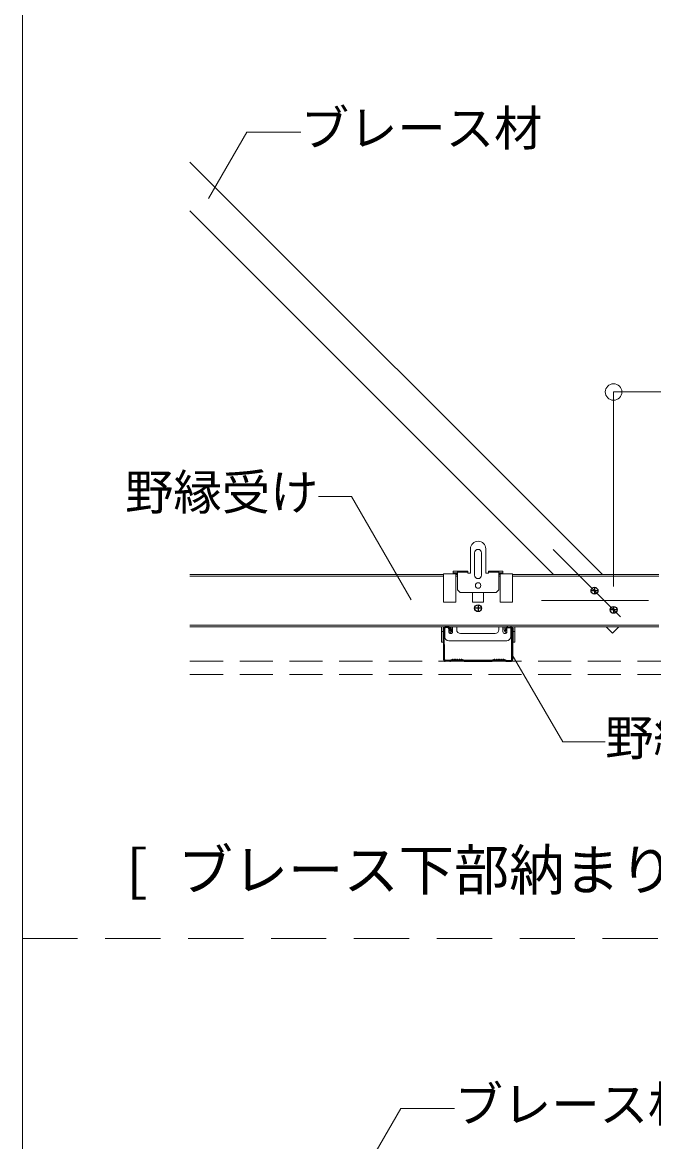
# Model space of a CAD drawing. Units: millimetres on the paper, enlarged 40 times, with parts at other scales. Extents: x -7800 to 7800, y -5387 to 5300.
# Drawn here: x -1930 to -1016, y -1896 to -275 of the extents above; entities that cross this region are included whole.
import ezdxf
from ezdxf.enums import TextEntityAlignment as Align

# ---------------------------------------------------------------- set-up
doc = ezdxf.new("R2010")
doc.units = ezdxf.units.MM
doc.header["$LTSCALE"] = 40
doc.header["$PDMODE"] = 32
doc.header["$PDSIZE"] = 24
for name, pattern in [('CHAIN1', [8, 5, -1, 1, -1]), ('DASHED1', [1.8, 1.2, -0.6]), ('DASHED2', [3, 2, -1])]:
    doc.linetypes.add(name, pattern=pattern)
for name, color, linetype, lineweight in [('5-0_中心線', 4, 'CHAIN1', 9), ('5-2_野縁受け', 3, 'Continuous', 18), ('5-3_野縁', 2, 'Continuous', 25), ('5-4_ブレース材・補強材', 4, 'Continuous', 9), ('5-5_寸法', 4, 'Continuous', 9), ('5-6_文字', 7, 'Continuous', 18), ('5-A_クリップ', 7, 'Continuous', 18), ('5-C_ビス・アンカーボルト・強調図形', 2, 'Continuous', 25), ('5-D_パネル', 4, 'DASHED1', 9), ('F-3_野縁', 3, 'Continuous', 18)]:
    doc.layers.add(name, color=color, linetype=linetype, lineweight=lineweight)
doc.styles.add('ＭＳ ゴシック', font='')
doc.styles.get('ＭＳ ゴシック').set_extended_font_data('MS Gothic')

msp = doc.modelspace()

# ---------------------------------------------------------------- linework, layer by layer
at = {"layer": '5-0_中心線'}
for p, q in [((-1161.7, -1038.35), (-1064.12, -1135.93)), ((-1023.78, -1112.52), (-1178.6, -1112.52))]:
    msp.add_line(p, q, dxfattribs=at)
at = {"layer": '5-2_野縁受け'}
for p, q in [((-1687.36, -1074.52), (-1320.25, -1074.52)), ((-1687.36, -1076.92), (-1320.25, -1076.92)), ((-1302.25, -1074.52), (-1300.24, -1074.52)), ((-1302.25, -1076.92), (-1300.24, -1076.92)), ((-1240.24, -1074.52), (-1238.25, -1074.52)), ((-1240.24, -1076.92), (-1238.25, -1076.92)), ((-1220.24, -1074.52), (-1008.54, -1074.52)), ((-1220.24, -1076.92), (-1008.54, -1076.92)), ((-1221.71, -1148.13), (-1687.36, -1148.08)), ((-1687.36, -1150.52), (-1217.69, -1150.52)), ((-1221.71, -1148.12), (-1008.54, -1148.12)), ((-1217.68, -1150.52), (-1008.54, -1150.52))]:
    msp.add_line(p, q, dxfattribs=at)
at = {"layer": '5-3_野縁'}
for p, q in [((-1313.09, -1150.52), (-1317.24, -1150.52)), ((-1227.39, -1150.52), (-1223.24, -1150.52)), ((-1320.24, -1153.36), (-1320.11, -1197.99)), ((-1319.05, -1198.05), (-1319.18, -1153.41)), ((-1313.09, -1151.58), (-1317.24, -1151.58)), ((-1311.15, -1153.52), (-1311.15, -1156.52)), ((-1311.15, -1156.52), (-1310.09, -1156.52)), ((-1310.09, -1153.52), (-1310.09, -1156.52)), ((-1230.39, -1153.52), (-1230.39, -1156.52)), ((-1229.33, -1156.52), (-1230.39, -1156.52)), ((-1229.33, -1153.52), (-1229.33, -1156.52)), ((-1227.39, -1151.58), (-1223.24, -1151.58)), ((-1221.43, -1198.05), (-1221.3, -1153.41)), ((-1220.24, -1153.36), (-1220.37, -1197.99)), ((-1311.1, -1199.46), (-1317.71, -1199.46)), ((-1307.26, -1197.76), (-1310.68, -1199.36)), ((-1310.24, -1200.33), (-1307.35, -1198.97)), ((-1305.79, -1199.43), (-1306.37, -1199.05)), ((-1305.79, -1198.16), (-1306.28, -1197.83)), ((-1304.19, -1197.83), (-1304.69, -1198.16)), ((-1304.19, -1199.1), (-1304.69, -1199.43)), ((-1302.59, -1198.16), (-1303.09, -1197.83)), ((-1302.59, -1199.43), (-1303.09, -1199.1)), ((-1300.99, -1197.83), (-1301.49, -1198.16)), ((-1300.99, -1199.1), (-1301.49, -1199.43)), ((-1299.39, -1198.16), (-1299.89, -1197.83)), ((-1299.39, -1199.43), (-1299.89, -1199.1)), ((-1297.79, -1197.83), (-1298.29, -1198.16)), ((-1297.79, -1199.1), (-1298.29, -1199.43)), ((-1296.19, -1198.16), (-1296.69, -1197.83)), ((-1296.19, -1199.43), (-1296.69, -1199.1)), ((-1294.6, -1197.83), (-1295.09, -1198.16)), ((-1294.51, -1199.05), (-1295.09, -1199.43)), ((-1290.21, -1199.36), (-1293.62, -1197.76)), ((-1290.64, -1200.33), (-1293.53, -1198.97)), ((-1250.7, -1199.46), (-1289.78, -1199.46)), ((-1246.86, -1197.76), (-1250.28, -1199.36)), ((-1249.84, -1200.33), (-1246.95, -1198.97)), ((-1245.39, -1199.43), (-1245.97, -1199.05)), ((-1245.39, -1198.16), (-1245.88, -1197.83)), ((-1243.79, -1197.83), (-1244.29, -1198.16)), ((-1243.79, -1199.1), (-1244.29, -1199.43)), ((-1242.19, -1198.16), (-1242.69, -1197.83)), ((-1242.19, -1199.43), (-1242.69, -1199.1)), ((-1240.59, -1197.83), (-1241.09, -1198.16)), ((-1240.59, -1199.1), (-1241.09, -1199.43)), ((-1238.99, -1198.16), (-1239.49, -1197.83)), ((-1238.99, -1199.43), (-1239.49, -1199.1)), ((-1237.39, -1197.83), (-1237.89, -1198.16)), ((-1237.39, -1199.1), (-1237.89, -1199.43)), ((-1235.79, -1198.16), (-1236.29, -1197.83)), ((-1235.79, -1199.43), (-1236.29, -1199.1)), ((-1234.2, -1197.83), (-1234.69, -1198.16)), ((-1234.11, -1199.05), (-1234.69, -1199.43)), ((-1229.81, -1199.36), (-1233.22, -1197.76)), ((-1230.24, -1200.33), (-1233.13, -1198.97)), ((-1229.38, -1199.46), (-1222.77, -1199.46)), ((-1311.09, -1200.52), (-1317.71, -1200.52)), ((-1289.8, -1200.52), (-1250.69, -1200.52)), ((-1229.4, -1200.52), (-1222.77, -1200.52))]:
    msp.add_line(p, q, dxfattribs=at)
for centre, radius, start, end in [((-1317.24, -1153.52), 3, 90, 176.98721), ((-1313.09, -1153.52), 3, 0, 90), ((-1227.39, -1153.52), 3, 90, 180), ((-1223.24, -1153.52), 3, 3.01279, 90), ((-1317.24, -1153.52), 1.94, 90, 176.98721), ((-1313.09, -1153.52), 1.94, 0, 90), ((-1227.39, -1153.52), 1.94, 90, 180), ((-1223.24, -1153.52), 1.94, 3.01279, 90), ((-1317.71, -1198.12), 2.4, 176.98721, 270), ((-1317.71, -1198.12), 1.34, 176.98721, 270), ((-1311.1, -1198.46), 1, 270, 295.09938), ((-1306.93, -1199.88), 1, 56.47553, 115.09938), ((-1306.84, -1198.67), 1, 56.47553, 115.09938), ((-1305.24, -1197.33), 1, 236.47553, 303.52447), ((-1305.24, -1198.6), 1, 236.47553, 303.52447), ((-1303.64, -1198.66), 1, 56.47553, 123.52447), ((-1303.64, -1199.94), 1, 56.47553, 123.52447), ((-1302.04, -1197.33), 1, 236.47553, 303.52447), ((-1302.04, -1198.6), 1, 236.47553, 303.52447), ((-1300.44, -1198.66), 1, 56.47553, 123.52447), ((-1300.44, -1199.94), 1, 56.47553, 123.52447), ((-1298.84, -1197.33), 1, 236.47553, 303.52447), ((-1298.84, -1198.6), 1, 236.47553, 303.52447), ((-1297.24, -1198.66), 1, 56.47553, 123.52447), ((-1297.24, -1199.94), 1, 56.47553, 123.52447), ((-1295.64, -1197.33), 1, 236.47553, 303.52447), ((-1295.64, -1198.6), 1, 236.47553, 303.52447), ((-1294.05, -1198.67), 1, 64.90062, 123.52447), ((-1293.96, -1199.88), 1, 64.90062, 123.52447), ((-1289.78, -1198.46), 1, 244.90062, 270), ((-1250.7, -1198.46), 1, 270, 295.09938), ((-1246.53, -1199.88), 1, 56.47553, 115.09938), ((-1246.44, -1198.67), 1, 56.47553, 115.09938), ((-1244.84, -1197.33), 1, 236.47553, 303.52447), ((-1244.84, -1198.6), 1, 236.47553, 303.52447), ((-1243.24, -1198.66), 1, 56.47553, 123.52447), ((-1243.24, -1199.94), 1, 56.47553, 123.52447), ((-1241.64, -1197.33), 1, 236.47553, 303.52447), ((-1241.64, -1198.6), 1, 236.47553, 303.52447), ((-1240.04, -1198.66), 1, 56.47553, 123.52447), ((-1240.04, -1199.94), 1, 56.47553, 123.52447), ((-1238.44, -1197.33), 1, 236.47553, 303.52447), ((-1238.44, -1198.6), 1, 236.47553, 303.52447), ((-1236.84, -1198.66), 1, 56.47553, 123.52447), ((-1236.84, -1199.94), 1, 56.47553, 123.52447), ((-1235.24, -1197.33), 1, 236.47553, 303.52447), ((-1235.24, -1198.6), 1, 236.47553, 303.52447), ((-1233.65, -1198.67), 1, 64.90062, 123.52447), ((-1233.56, -1199.88), 1, 64.90062, 123.52447), ((-1229.38, -1198.46), 1, 244.90062, 270), ((-1222.77, -1198.12), 2.4, 270, 3.01279), ((-1222.77, -1198.12), 1.34, 270, 3.01279), ((-1311.09, -1198.52), 2, 270, 295.09938), ((-1289.8, -1198.52), 2, 244.90062, 270), ((-1250.69, -1198.52), 2, 270, 295.09938), ((-1229.4, -1198.52), 2, 244.90062, 270)]:
    msp.add_arc(centre, radius, start, end, dxfattribs=at)
at = {"layer": '5-4_ブレース材・補強材'}
for p, q in [((-1687.36, -477.33), (-1090.17, -1074.52)), ((-1687.36, -548.04), (-1160.89, -1074.52)), ((-1084.89, -1150.52), (-1075.61, -1159.79)), ((-1066.33, -1150.52), (-1075.61, -1159.79))]:
    msp.add_line(p, q, dxfattribs=at)
at = {"layer": '5-5_寸法'}
msp.add_lwpolyline([(-985.54, -810.28), (-1074.06, -810.28), (-1074.06, -1092.32)], dxfattribs=at)
at = {"layer": '5-5_寸法', "color": 7}
msp.add_point((-1074.06, -810.28), dxfattribs=at)
at = {"layer": '5-6_文字'}
for p, q in [((-1605.09, -433.92), (-1660.51, -529.92)), ((-1527.05, -433.92), (-1605.09, -433.92)), ((-1501.41, -961.47), (-1453.71, -961.47)), ((-1453.71, -961.47), (-1367.17, -1111.36)), ((-1382.32, -1848.39), (-1437.74, -1944.38)), ((-1304.28, -1848.39), (-1382.32, -1848.39))]:
    msp.add_line(p, q, dxfattribs=at)
msp.add_lwpolyline([(-1220.71, -1191.05), (-1147.78, -1317.37), (-1086.22, -1317.37)], dxfattribs=at)
at = {"layer": '5-A_クリップ'}
for p, q in [((-1281.24, -1037.52), (-1281.24, -1072.72)), ((-1259.24, -1037.52), (-1259.24, -1072.72)), ((-1275.34, -1043.32), (-1275.34, -1075.72)), ((-1265.34, -1043.32), (-1265.34, -1075.72)), ((-1300.24, -1070.12), (-1285.24, -1070.12)), ((-1300.24, -1070.12), (-1300.24, -1096.72)), ((-1285.24, -1070.12), (-1285.24, -1072.72)), ((-1255.24, -1070.12), (-1255.24, -1072.72)), ((-1255.24, -1070.12), (-1240.24, -1070.12)), ((-1240.24, -1096.72), (-1240.24, -1070.12)), ((-1320.25, -1115.04), (-1320.25, -1073.72)), ((-1300.24, -1073.72), (-1320.25, -1073.72)), ((-1306.24, -1072.52), (-1306.1, -1073.72)), ((-1306.24, -1072.52), (-1300.24, -1072.52)), ((-1302.25, -1115.04), (-1302.25, -1073.72)), ((-1285.24, -1070.72), (-1300.24, -1070.72)), ((-1300.24, -1071.32), (-1285.24, -1071.32)), ((-1285.24, -1072.72), (-1285.24, -1072.52)), ((-1285.24, -1072.72), (-1281.24, -1072.72)), ((-1259.24, -1072.72), (-1255.24, -1072.72)), ((-1255.24, -1070.72), (-1240.24, -1070.72)), ((-1255.24, -1071.32), (-1240.24, -1071.32)), ((-1255.24, -1072.72), (-1255.24, -1072.52)), ((-1240.24, -1072.52), (-1234.24, -1072.52)), ((-1220.25, -1073.72), (-1240.24, -1073.72)), ((-1238.25, -1115.04), (-1238.25, -1073.72)), ((-1234.24, -1072.52), (-1234.38, -1073.72)), ((-1220.25, -1115.04), (-1220.25, -1073.72)), ((-1296.24, -1100.72), (-1300.24, -1096.72)), ((-1244.24, -1100.72), (-1296.24, -1100.72)), ((-1278.25, -1100.72), (-1278.25, -1115.04)), ((-1262.25, -1100.72), (-1262.25, -1115.04)), ((-1244.24, -1100.72), (-1240.24, -1096.72)), ((-1302.25, -1115.04), (-1320.25, -1115.04)), ((-1278.25, -1115.04), (-1262.25, -1115.04)), ((-1238.25, -1115.04), (-1220.25, -1115.04)), ((-1318.64, -1150.52), (-1310.29, -1150.52)), ((-1307.24, -1157.52), (-1307.24, -1150.52)), ((-1307.04, -1150.52), (-1306.74, -1150.52)), ((-1301.24, -1150.52), (-1301.24, -1154.82)), ((-1240.24, -1150.52), (-1240.24, -1154.82)), ((-1234.24, -1157.52), (-1234.24, -1150.52)), ((-1234.24, -1150.52), (-1233.44, -1150.52)), ((-1221.84, -1150.52), (-1230.19, -1150.52)), ((-1323.44, -1157.12), (-1323.44, -1172.72)), ((-1321.04, -1152.92), (-1321.04, -1157.12)), ((-1321.04, -1157.12), (-1321.04, -1172.72)), ((-1318.64, -1164.72), (-1318.64, -1151.52)), ((-1314.84, -1151.52), (-1318.64, -1151.52)), ((-1312.84, -1153.52), (-1312.84, -1157.52)), ((-1310.44, -1151.52), (-1310.44, -1154.42)), ((-1308.04, -1151.52), (-1308.04, -1154.42)), ((-1295.74, -1160.32), (-1245.74, -1160.32)), ((-1232.44, -1151.52), (-1232.44, -1154.42)), ((-1230.04, -1151.52), (-1230.04, -1154.42)), ((-1228.64, -1153.52), (-1228.64, -1157.52)), ((-1226.64, -1151.52), (-1222.84, -1151.52)), ((-1222.84, -1164.72), (-1222.84, -1151.52)), ((-1219.44, -1152.92), (-1219.44, -1157.12)), ((-1217.04, -1152.92), (-1217.04, -1157.12)), ((-1217.04, -1157.12), (-1217.04, -1172.72)), ((-1323.44, -1172.72), (-1321.04, -1172.72)), ((-1312.64, -1170.72), (-1228.84, -1170.72))]:
    msp.add_line(p, q, dxfattribs=at)
for points in [[(-1300.24, -1070.12), (-1306.24, -1070.12), (-1306.24, -1072.52)], [(-1240.24, -1070.12), (-1234.24, -1070.12), (-1234.24, -1072.52)], [(-1323.44, -1152.92), (-1323.44, -1157.12), (-1321.04, -1157.12)], [(-1217.04, -1157.12), (-1219.44, -1157.12), (-1219.44, -1172.72), (-1217.04, -1172.72)]]:
    msp.add_lwpolyline(points, dxfattribs=at)
msp.add_circle((-1270.24, -1090.72), 4, dxfattribs=at)
for centre, radius, start, end in [((-1270.24, -1037.52), 11, 90, 180), ((-1270.24, -1037.52), 11, 0, 90), ((-1270.34, -1043.32), 5, 0, 180), ((-1270.34, -1075.72), 5, 180, 0), ((-1318.64, -1152.92), 4.8, 149.97663, 180), ((-1318.64, -1152.92), 2.4, 90, 180), ((-1307.04, -1151.52), 3.4, 162.86548, 180), ((-1307.04, -1151.52), 1, 90, 180), ((-1233.44, -1151.52), 1, 0, 90), ((-1233.44, -1151.52), 3.4, 0, 17.13452), ((-1221.84, -1152.92), 2.4, 0, 90), ((-1221.84, -1152.92), 4.8, 0, 30.02337), ((-1312.64, -1164.72), 6, 180, 270), ((-1314.84, -1153.52), 2, 0, 90), ((-1313.14, -1154.42), 2.7, 276.42031, 0), ((-1310.04, -1157.52), 2.8, 180, 0), ((-1313.14, -1154.42), 5.1, 281.77151, 0), ((-1295.74, -1154.82), 5.5, 180, 270), ((-1245.74, -1154.82), 5.5, 270, 0), ((-1231.44, -1157.52), 2.8, 180, 0), ((-1227.34, -1154.42), 5.1, 180, 248.83115), ((-1227.34, -1154.42), 2.7, 180, 241.26422), ((-1228.84, -1164.72), 6, 270, 0), ((-1226.64, -1153.52), 2, 90, 180)]:
    msp.add_arc(centre, radius, start, end, dxfattribs=at)
at = {"layer": '5-C_ビス・アンカーボルト・強調図形'}
for p, q in [((-1096.74, -1098.31), (-1106.74, -1098.31)), ((-1101.74, -1093.31), (-1101.74, -1103.31)), ((-1270.37, -1118.55), (-1270.37, -1128.55)), ((-1265.37, -1123.55), (-1275.37, -1123.55)), ((-1069.06, -1125.98), (-1079.06, -1125.98)), ((-1074.06, -1120.98), (-1074.06, -1130.98))]:
    msp.add_line(p, q, dxfattribs=at)
for centre in [(-1101.74, -1098.31), (-1270.37, -1123.55), (-1074.06, -1125.98)]:
    msp.add_circle(centre, 5, dxfattribs=at)
at = {"layer": '5-D_パネル'}
for p, q in [((-1687.36, -1200.52), (-296.34, -1200.52)), ((-1687.36, -1219.52), (-296.34, -1219.52))]:
    msp.add_line(p, q, dxfattribs=at)
at = {"layer": 'F-3_野縁'}
msp.add_line((-1930, 1220), (-1930, -4500), dxfattribs=at)
at = {"layer": 'F-3_野縁', "linetype": 'DASHED2'}
msp.add_line((-1930, -1602.01), (-80, -1602.01), dxfattribs=at)

# ---------------------------------------------------------------- texts
at = {"layer": '5-6_文字', "style": 'ＭＳ ゴシック'}
for s, height, p in [('ブレース材', 51.32, (-1527.05, -468.92)), ('野縁受け', 51.32, (-1781.41, -996.47)), ('野縁', 51.32, (-1086.22, -1352.37)), ('[ ブレース下部納まり図（野縁方向断面）]', 58.65, (-1785, -1549.77)), ('ブレース材', 51.32, (-1304.28, -1883.39))]:
    msp.add_text(s, height=height, dxfattribs=at).set_placement(p, align=Align.BOTTOM_LEFT)

doc.saveas('drawing.dxf')
